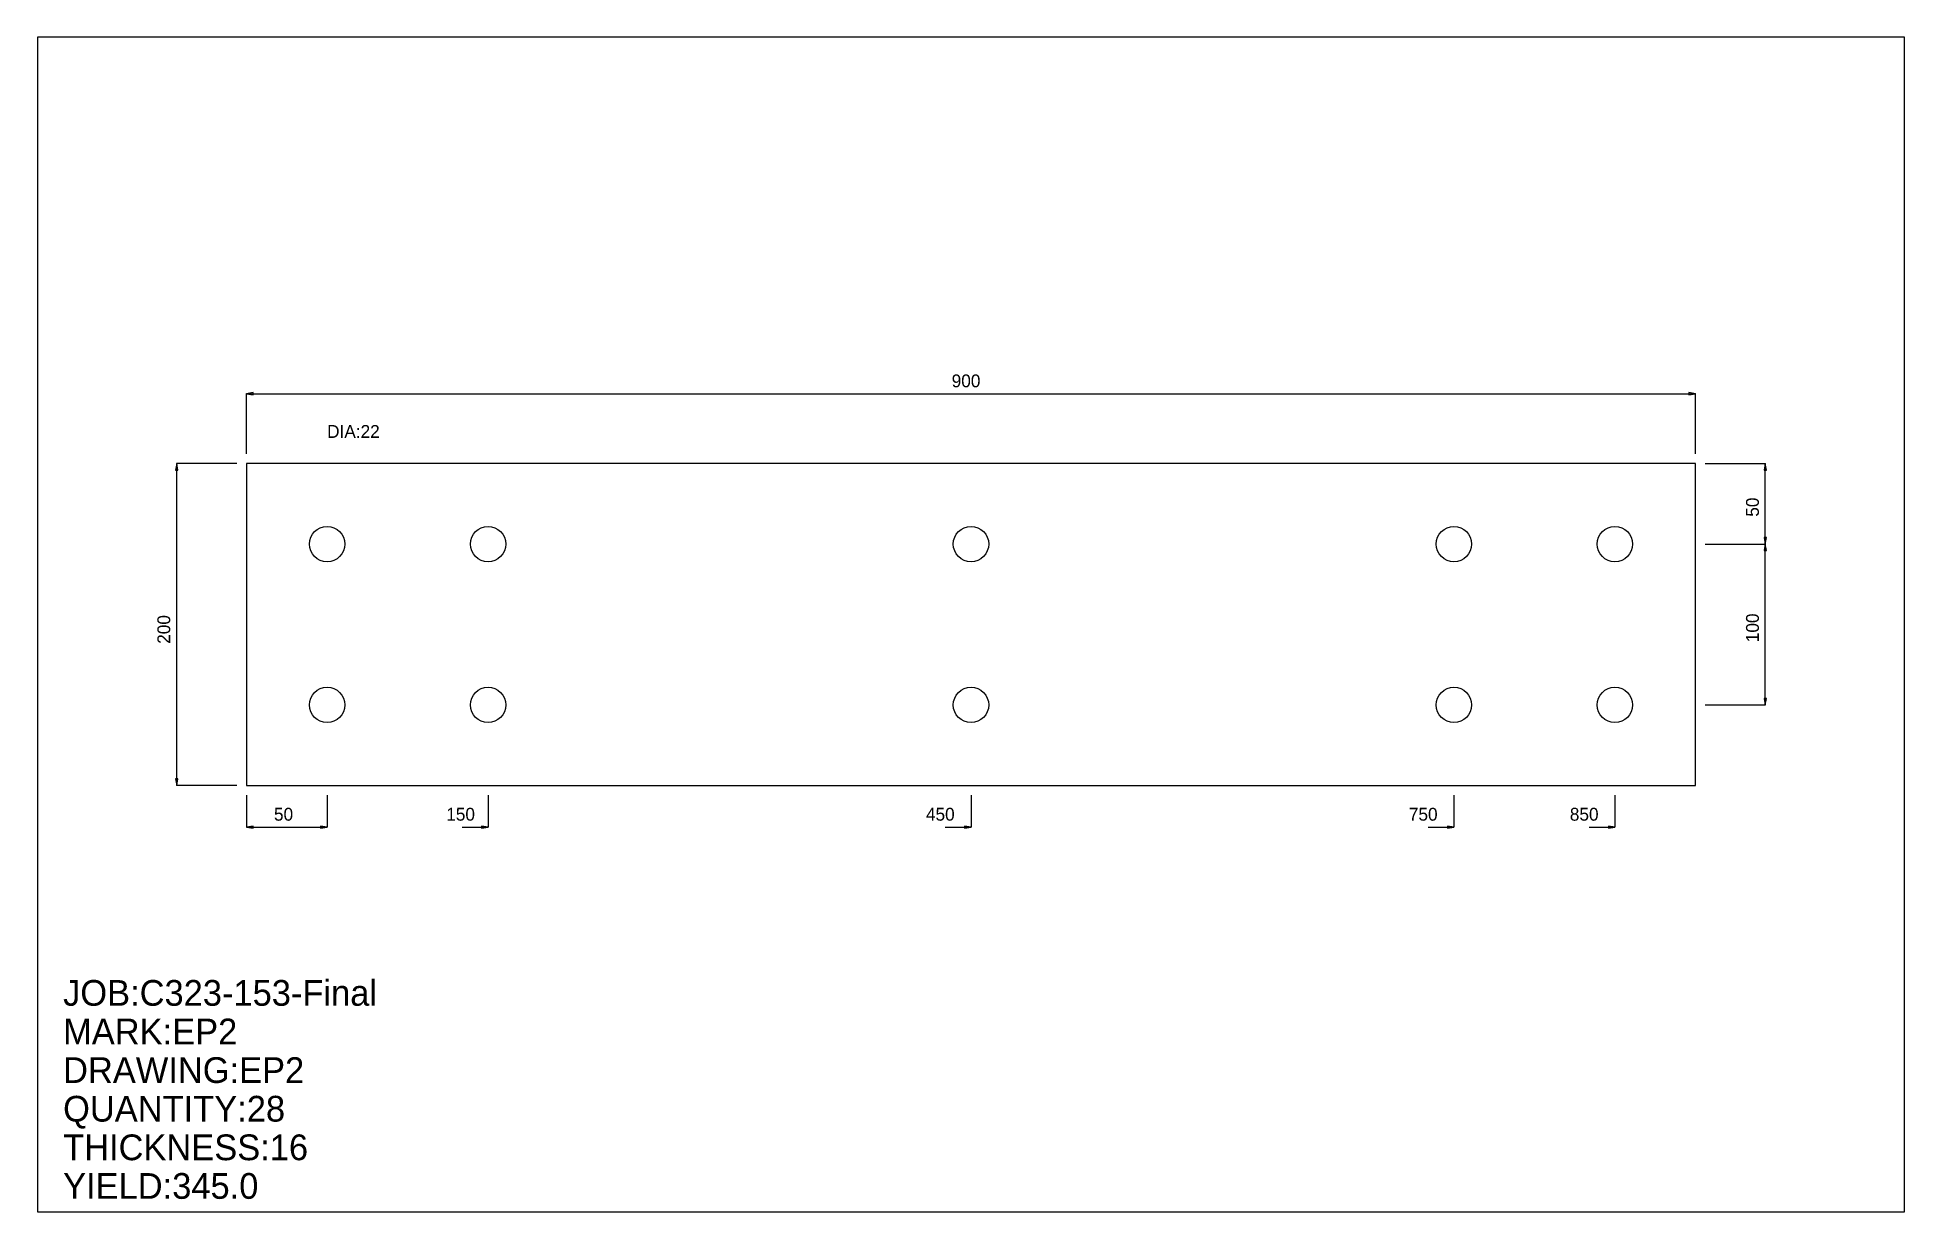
# Model space of a CAD drawing. Extents: x 0 to 1160, y 0 to 730.
import ezdxf

# ---------------------------------------------------------------- set-up
doc = ezdxf.new("R2010")
doc.units = 0
doc.header["$LTSCALE"] = 0.125
for name, color, linetype in [('2', 7, 'CONTINUOUS'), ('3', 1, 'CONTINUOUS'), ('4', 1, 'CONTINUOUS'), ('5', 7, 'CONTINUOUS'), ('6', 4, 'CONTINUOUS')]:
    doc.layers.add(name, color=color, linetype=linetype)

# ---------------------------------------------------------------- blocks, each defined once
blk = doc.blocks.new('ARROW')
at = {"layer": '2', "linetype": 'CONTINUOUS'}
for p, q in [((0, 0), (-1, 0.166667)), ((-1, 0.166667), (-1, -0.166667)), ((-1, -0.166667), (0, 0))]:
    blk.add_line(p, q, dxfattribs=at)
blk = doc.blocks.new('PLATE')
at = {"layer": '3', "linetype": 'CONTINUOUS'}
for p, q in [((0, 0), (0, -200)), ((900, 0), (0, 0)), ((900, -200), (900, 0)), ((0, -200), (900, -200))]:
    blk.add_line(p, q, dxfattribs=at)
at = {"layer": '4', "linetype": 'CONTINUOUS'}
for centre in [(50, -50), (150, -50), (450, -50), (750, -50), (850, -50), (50, -150), (150, -150), (450, -150), (750, -150), (850, -150)]:
    blk.add_circle(centre, 11, dxfattribs=at)
at = {"layer": '5', "linetype": 'CONTINUOUS'}
for p, q in [((-0.1, -100), (0.1, -100)), ((0, -100.1), (0, -99.900002))]:
    blk.add_line(p, q, dxfattribs=at)
blk.add_circle((0, -100), 0.1, dxfattribs=at)
at = {"layer": '6', "linetype": 'CONTINUOUS'}
for p, q in [((0, 6), (0, 43.500004)), ((0, 43.450005), (900, 43.450005)), ((900, 6), (900, 43.500004)), ((-5.999985, 0), (-43.499989, 0.000003)), ((-43.450005, -200), (-43.449989, 0.000003)), ((906, 0), (943.5, -0.000003)), ((943.45001, -50.000004), (943.45001, -0.000003)), ((906, -50), (943.5, -50.000004)), ((906, -50), (943.5, -50.000004)), ((943.45001, -150), (943.45001, -50.000004)), ((906, -150), (943.5, -150)), ((-6, -200), (-43.500004, -200)), ((0, -206), (0, -226)), ((50, -206), (50, -226)), ((150, -206), (150, -226)), ((450, -206), (450, -226)), ((750, -206), (750, -226)), ((850, -206), (850, -226)), ((0, -225.95), (50, -225.95)), ((134, -225.95), (150, -225.95)), ((434, -225.95), (450, -225.95)), ((734, -225.95), (750, -225.95)), ((834, -225.95), (850, -225.95))]:
    blk.add_line(p, q, dxfattribs=at)
at = {"layer": '6', "xscale": 4, "yscale": 4, "zscale": 4}
for p, rotation in [((0, 43.450005), 180), ((-43.449989, 0.000003), 90), ((943.45001, -0.000003), 90), ((943.45001, -50.000004), 270), ((943.45001, -50.000004), 90), ((943.45001, -150), 270), ((-43.450005, -200), 270), ((0, -225.95), 180)]:
    blk.add_blockref('ARROW', p, dxfattribs=dict(at, rotation=rotation))
for p in [(900, 43.450005), (50, -225.95), (150, -225.95), (450, -225.95), (750, -225.95), (850, -225.95)]:
    blk.add_blockref('ARROW', p, dxfattribs=at)
at = {"layer": '5'}
blk.add_text('ZERO', height=0.015, dxfattribs=at).set_placement((0, -100))
at = {"layer": '6'}
for s, p in [('900', (438, 47.450005)), ('DIA:22', (50, 16)), ('50', (17, -221.95)), ('150', (124, -221.95)), ('450', (422, -221.95)), ('750', (722, -221.95)), ('850', (822, -221.95))]:
    blk.add_text(s, height=8, dxfattribs=at).set_placement(p)
for s, p in [('50', (939.45001, -33.000004)), ('200', (-47.449997, -112)), ('100', (939.45001, -111))]:
    blk.add_text(s, height=8, rotation=90, dxfattribs=at).set_placement(p)

msp = doc.modelspace()

# ---------------------------------------------------------------- linework, layer by layer
at = {"layer": '5', "linetype": 'CONTINUOUS'}
for p, q in [((1160.0001, 730.00006), (0, 730.00006)), ((0, 730.00006), (0, 0)), ((1160.0001, 0), (1160.0001, 730.00006)), ((0, 0), (1160.0001, 0))]:
    msp.add_line(p, q, dxfattribs=at)

# ---------------------------------------------------------------- block references
at = {"layer": '2'}
msp.add_blockref('PLATE', (130.00006, 465.00003), dxfattribs=at)

# ---------------------------------------------------------------- texts
at = {"layer": '5'}
for s, p in [('JOB:C323-153-Final', (16, 128)), ('MARK:EP2', (16, 104)), ('DRAWING:EP2', (16, 80)), ('QUANTITY:28', (16, 56)), ('THICKNESS:16', (16, 32)), ('YIELD:345.0', (16, 8))]:
    msp.add_text(s, height=16, dxfattribs=at).set_placement(p)

doc.saveas('drawing.dxf')
